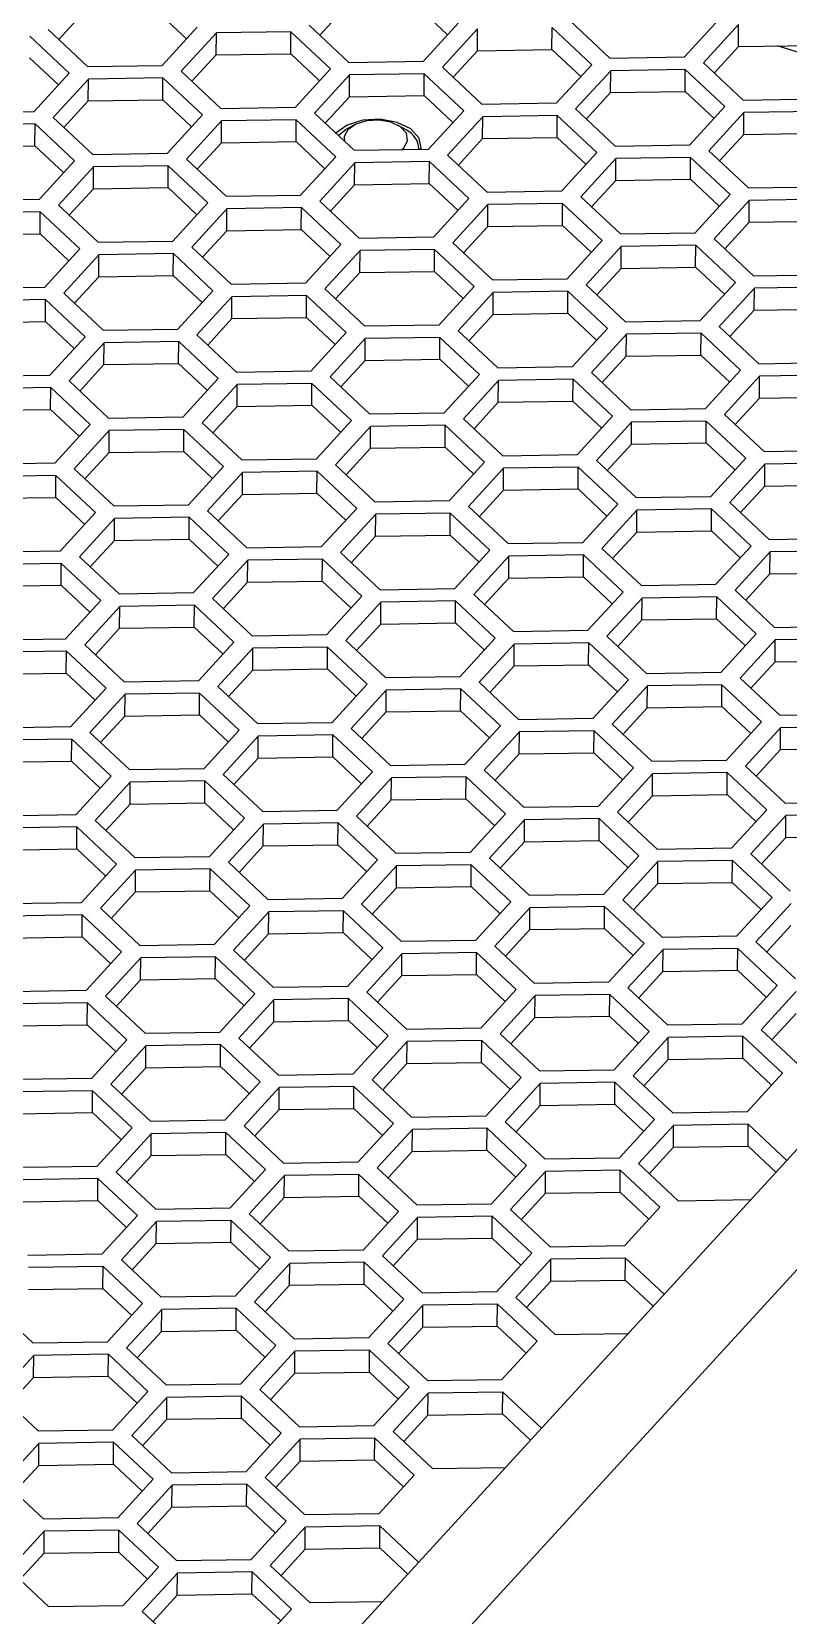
# Model space of a CAD drawing. Header units: millimetres. Extents: x -11 to 295, y 0 to 216.
# Drawn here: x 183.59 to 195.29, y 94.84 to 119.32 of the extents above; entities that cross this region are included whole.
import ezdxf

# ---------------------------------------------------------------- set-up
doc = ezdxf.new("R2010")
doc.units = ezdxf.units.MM

msp = doc.modelspace()

# ---------------------------------------------------------------- linework, layer by layer
at = {"color": 7, "linetype": 'Continuous', "lineweight": 25}
for p, q in [((175.079, 77.995), (240.735, 149.6)), ((175.091, 79.865), (238.808, 149.357)), ((189.576, 119.686), (190.022, 119.268)), ((184.01, 119.194), (184.384, 119.603)), ((185.538, 119.621), (185.984, 119.204)), ((188.048, 119.259), (188.422, 119.667)), ((189.647, 118.86), (190.19, 119.451)), ((191.921, 119.479), (192.532, 118.906)), ((193.686, 118.925), (194.229, 119.516)), ((184.172, 118.675), (183.561, 119.248)), ((183.844, 119.35), (184.455, 118.777)), ((185.609, 118.795), (186.152, 119.387)), ((186.446, 119.295), (185.903, 118.703)), ((186.444, 118.956), (186.446, 119.295)), ((187.6, 119.313), (186.446, 119.295)), ((187.598, 118.975), (187.6, 119.313)), ((188.211, 118.74), (187.6, 119.313)), ((187.882, 119.414), (188.493, 118.841)), ((190.484, 119.359), (189.942, 118.767)), ((190.482, 119.02), (190.484, 119.359)), ((191.636, 119.039), (191.638, 119.378)), ((192.25, 118.805), (191.638, 119.378)), ((194.523, 119.424), (193.981, 118.832)), ((194.521, 119.085), (194.523, 119.424)), ((186.069, 118.548), (186.444, 118.956)), ((186.444, 118.956), (187.598, 118.975)), ((187.598, 118.975), (188.043, 118.557)), ((190.108, 118.612), (190.482, 119.02)), ((190.482, 119.02), (191.636, 119.039)), ((191.636, 119.039), (192.082, 118.621)), ((194.147, 118.677), (194.521, 119.085)), ((194.521, 119.085), (195.675, 119.104)), ((195.968, 118.829), (195.122, 119.095)), ((183.559, 118.91), (184.004, 118.492)), ((184.455, 118.777), (185.609, 118.795)), ((187.669, 118.149), (188.211, 118.74)), ((188.493, 118.841), (189.647, 118.86)), ((189.942, 118.767), (190.553, 118.194)), ((191.707, 118.213), (192.25, 118.805)), ((192.544, 118.712), (192.002, 118.121)), ((192.532, 118.906), (193.686, 118.925)), ((192.542, 118.373), (192.544, 118.712)), ((193.698, 118.731), (192.544, 118.712)), ((193.696, 118.392), (193.698, 118.731)), ((194.31, 118.158), (193.698, 118.731)), ((193.981, 118.832), (194.592, 118.259)), ((183.63, 118.084), (184.172, 118.675)), ((184.467, 118.583), (183.924, 117.991)), ((184.465, 118.244), (184.467, 118.583)), ((185.621, 118.601), (184.467, 118.583)), ((185.619, 118.263), (185.621, 118.601)), ((186.232, 118.028), (185.621, 118.601)), ((185.903, 118.703), (186.515, 118.13)), ((188.506, 118.648), (187.963, 118.056)), ((188.504, 118.309), (188.506, 118.648)), ((189.66, 118.666), (188.506, 118.648)), ((189.658, 118.328), (189.66, 118.666)), ((190.271, 118.093), (189.66, 118.666)), ((184.09, 117.836), (184.465, 118.244)), ((184.465, 118.244), (185.619, 118.263)), ((185.619, 118.263), (186.064, 117.845)), ((188.129, 117.901), (188.504, 118.309)), ((188.504, 118.309), (189.658, 118.328)), ((189.658, 118.328), (190.103, 117.91)), ((192.167, 117.965), (192.542, 118.373)), ((192.542, 118.373), (193.696, 118.392)), ((193.696, 118.392), (194.142, 117.974)), ((194.592, 118.259), (195.746, 118.278)), ((182.476, 118.065), (183.63, 118.084)), ((183.924, 117.991), (184.536, 117.418)), ((185.69, 117.437), (186.232, 118.028)), ((186.515, 118.13), (187.669, 118.149)), ((187.963, 118.056), (188.575, 117.483)), ((189.729, 117.502), (190.271, 118.093)), ((190.565, 118.001), (190.023, 117.409)), ((190.553, 118.194), (191.707, 118.213)), ((190.563, 117.662), (190.565, 118.001)), ((191.719, 118.02), (190.565, 118.001)), ((191.717, 117.681), (191.719, 118.02)), ((192.331, 117.447), (191.719, 118.02)), ((192.002, 118.121), (192.613, 117.548)), ((193.767, 117.566), (194.31, 118.158)), ((194.604, 118.065), (194.061, 117.474)), ((194.602, 117.727), (194.604, 118.065)), ((195.758, 118.084), (194.604, 118.065)), ((183.642, 117.89), (182.488, 117.872)), ((183.64, 117.552), (183.642, 117.89)), ((184.254, 117.317), (183.642, 117.89)), ((186.527, 117.936), (185.984, 117.344)), ((186.524, 117.597), (186.527, 117.936)), ((187.68, 117.955), (186.527, 117.936)), ((187.678, 117.616), (187.68, 117.955)), ((188.292, 117.382), (187.68, 117.955)), ((188.331, 117.712), (188.45, 117.803)), ((188.573, 117.871), (188.45, 117.803)), ((189.38, 117.797), (189.259, 117.867)), ((194.602, 117.727), (195.756, 117.745)), ((182.486, 117.533), (183.64, 117.552)), ((183.64, 117.552), (184.086, 117.134)), ((186.15, 117.189), (186.524, 117.597)), ((186.524, 117.597), (187.678, 117.616)), ((187.678, 117.616), (188.124, 117.198)), ((188.575, 117.483), (189.729, 117.502)), ((189.58, 117.499), (189.58, 117.517)), ((190.189, 117.254), (190.563, 117.662)), ((190.563, 117.662), (191.717, 117.681)), ((191.717, 117.681), (192.163, 117.263)), ((192.613, 117.548), (193.767, 117.566)), ((194.227, 117.318), (194.602, 117.727)), ((183.711, 116.726), (184.254, 117.317)), ((184.536, 117.418), (185.69, 117.437)), ((185.702, 117.243), (184.548, 117.225)), ((185.7, 116.905), (185.702, 117.243)), ((186.314, 116.67), (185.702, 117.243)), ((185.984, 117.344), (186.596, 116.771)), ((187.75, 116.79), (188.292, 117.382)), ((188.586, 117.289), (188.044, 116.698)), ((188.584, 116.95), (188.586, 117.289)), ((189.74, 117.308), (188.586, 117.289)), ((189.738, 116.969), (189.74, 117.308)), ((190.352, 116.735), (189.74, 117.308)), ((190.023, 117.409), (190.635, 116.836)), ((191.789, 116.855), (192.331, 117.447)), ((192.625, 117.354), (192.083, 116.763)), ((192.623, 117.016), (192.625, 117.354)), ((193.779, 117.373), (192.625, 117.354)), ((193.777, 117.034), (193.779, 117.373)), ((194.391, 116.8), (193.779, 117.373)), ((194.061, 117.474), (194.673, 116.901)), ((184.548, 117.225), (184.006, 116.633)), ((184.546, 116.886), (184.548, 117.225)), ((192.249, 116.607), (192.623, 117.016)), ((192.623, 117.016), (193.777, 117.034)), ((193.777, 117.034), (194.223, 116.617)), ((184.172, 116.478), (184.546, 116.886)), ((184.546, 116.886), (185.7, 116.905)), ((185.7, 116.905), (186.146, 116.487)), ((186.596, 116.771), (187.75, 116.79)), ((188.21, 116.542), (188.584, 116.95)), ((188.584, 116.95), (189.738, 116.969)), ((189.738, 116.969), (190.184, 116.552)), ((190.635, 116.836), (191.789, 116.855)), ((192.083, 116.763), (192.694, 116.19)), ((193.848, 116.208), (194.391, 116.8)), ((194.673, 116.901), (195.827, 116.919)), ((182.557, 116.707), (183.711, 116.726)), ((183.723, 116.532), (182.569, 116.513)), ((183.721, 116.193), (183.723, 116.532)), ((184.334, 115.959), (183.723, 116.532)), ((184.006, 116.633), (184.617, 116.06)), ((185.771, 116.079), (186.314, 116.67)), ((186.608, 116.578), (186.065, 115.986)), ((186.606, 116.239), (186.608, 116.578)), ((187.762, 116.597), (186.608, 116.578)), ((187.76, 116.258), (187.762, 116.597)), ((188.373, 116.024), (187.762, 116.597)), ((188.044, 116.698), (188.655, 116.125)), ((189.809, 116.143), (190.352, 116.735)), ((190.646, 116.642), (190.104, 116.051)), ((190.644, 116.304), (190.646, 116.642)), ((191.8, 116.661), (190.646, 116.642)), ((191.798, 116.322), (191.8, 116.661)), ((192.412, 116.088), (191.8, 116.661)), ((194.685, 116.707), (194.143, 116.116)), ((194.683, 116.369), (194.685, 116.707)), ((195.839, 116.726), (194.685, 116.707)), ((190.27, 115.895), (190.644, 116.304)), ((190.644, 116.304), (191.798, 116.322)), ((191.798, 116.322), (192.244, 115.905)), ((194.309, 115.96), (194.683, 116.369)), ((194.683, 116.369), (195.837, 116.387)), ((182.567, 116.174), (183.721, 116.193)), ((183.721, 116.193), (184.166, 115.775)), ((184.617, 116.06), (185.771, 116.079)), ((186.231, 115.831), (186.606, 116.239)), ((186.606, 116.239), (187.76, 116.258)), ((187.76, 116.258), (188.205, 115.84)), ((187.831, 115.432), (188.373, 116.024)), ((188.655, 116.125), (189.809, 116.143)), ((190.104, 116.051), (190.715, 115.478)), ((191.869, 115.496), (192.412, 116.088)), ((192.694, 116.19), (193.848, 116.208)), ((193.86, 116.014), (192.706, 115.995)), ((193.858, 115.675), (193.86, 116.014)), ((194.472, 115.441), (193.86, 116.014)), ((194.143, 116.116), (194.754, 115.543)), ((183.792, 115.367), (184.334, 115.959)), ((184.629, 115.866), (184.086, 115.275)), ((184.627, 115.528), (184.629, 115.866)), ((185.783, 115.885), (184.629, 115.866)), ((185.781, 115.546), (185.783, 115.885)), ((186.394, 115.312), (185.783, 115.885)), ((186.065, 115.986), (186.677, 115.413)), ((188.668, 115.931), (188.125, 115.34)), ((188.666, 115.593), (188.668, 115.931)), ((189.822, 115.95), (188.668, 115.931)), ((189.82, 115.611), (189.822, 115.95)), ((190.433, 115.377), (189.822, 115.95)), ((192.706, 115.995), (192.164, 115.404)), ((192.704, 115.657), (192.706, 115.995)), ((184.252, 115.119), (184.627, 115.528)), ((184.627, 115.528), (185.781, 115.546)), ((185.781, 115.546), (186.226, 115.129)), ((188.291, 115.184), (188.666, 115.593)), ((188.666, 115.593), (189.82, 115.611)), ((189.82, 115.611), (190.265, 115.194)), ((192.329, 115.248), (192.704, 115.657)), ((192.704, 115.657), (193.858, 115.675)), ((193.858, 115.675), (194.304, 115.258)), ((194.754, 115.543), (195.908, 115.561)), ((182.638, 115.348), (183.792, 115.367)), ((185.852, 114.72), (186.394, 115.312)), ((186.677, 115.413), (187.831, 115.432)), ((188.125, 115.34), (188.737, 114.767)), ((189.891, 114.785), (190.433, 115.377)), ((190.727, 115.284), (190.185, 114.693)), ((190.715, 115.478), (191.869, 115.496)), ((190.725, 114.946), (190.727, 115.284)), ((191.881, 115.303), (190.727, 115.284)), ((191.879, 114.964), (191.881, 115.303)), ((192.493, 114.73), (191.881, 115.303)), ((192.164, 115.404), (192.775, 114.831)), ((193.929, 114.849), (194.472, 115.441)), ((194.766, 115.349), (194.223, 114.757)), ((194.764, 115.01), (194.766, 115.349)), ((195.92, 115.367), (194.766, 115.349)), ((183.804, 115.174), (182.65, 115.155)), ((183.802, 114.835), (183.804, 115.174)), ((184.416, 114.601), (183.804, 115.174)), ((184.086, 115.275), (184.698, 114.702)), ((186.688, 115.219), (186.146, 114.628)), ((186.686, 114.881), (186.688, 115.219)), ((187.842, 115.238), (186.688, 115.219)), ((187.84, 114.899), (187.842, 115.238)), ((188.454, 114.665), (187.842, 115.238)), ((182.648, 114.816), (183.802, 114.835)), ((183.802, 114.835), (184.248, 114.417)), ((186.312, 114.472), (186.686, 114.881)), ((186.686, 114.881), (187.84, 114.899)), ((187.84, 114.899), (188.286, 114.482)), ((190.351, 114.537), (190.725, 114.946)), ((190.725, 114.946), (191.879, 114.964)), ((191.879, 114.964), (192.325, 114.547)), ((192.775, 114.831), (193.929, 114.849)), ((194.389, 114.602), (194.764, 115.01)), ((194.764, 115.01), (195.918, 115.029)), ((183.873, 114.009), (184.416, 114.601)), ((184.698, 114.702), (185.852, 114.72)), ((186.146, 114.628), (186.758, 114.055)), ((187.912, 114.073), (188.454, 114.665)), ((188.748, 114.573), (188.206, 113.981)), ((188.737, 114.767), (189.891, 114.785)), ((188.746, 114.234), (188.748, 114.573)), ((189.902, 114.591), (188.748, 114.573)), ((189.9, 114.252), (189.902, 114.591)), ((190.514, 114.018), (189.902, 114.591)), ((190.185, 114.693), (190.797, 114.12)), ((191.951, 114.138), (192.493, 114.73)), ((192.787, 114.638), (192.245, 114.046)), ((192.785, 114.299), (192.787, 114.638)), ((193.941, 114.656), (192.787, 114.638)), ((193.939, 114.317), (193.941, 114.656)), ((194.553, 114.083), (193.941, 114.656)), ((194.223, 114.757), (194.835, 114.184)), ((184.71, 114.508), (184.168, 113.917)), ((184.708, 114.17), (184.71, 114.508)), ((185.864, 114.527), (184.71, 114.508)), ((185.862, 114.188), (185.864, 114.527)), ((186.476, 113.954), (185.864, 114.527)), ((192.785, 114.299), (193.939, 114.317)), ((193.939, 114.317), (194.385, 113.9)), ((184.333, 113.761), (184.708, 114.17)), ((184.708, 114.17), (185.862, 114.188)), ((185.862, 114.188), (186.308, 113.771)), ((186.758, 114.055), (187.912, 114.073)), ((188.372, 113.825), (188.746, 114.234)), ((188.746, 114.234), (189.9, 114.252)), ((189.9, 114.252), (190.346, 113.835)), ((190.797, 114.12), (191.951, 114.138)), ((192.411, 113.891), (192.785, 114.299)), ((194.01, 113.492), (194.553, 114.083)), ((194.835, 114.184), (195.989, 114.203)), ((182.719, 113.99), (183.873, 114.009)), ((183.885, 113.815), (182.731, 113.796)), ((183.883, 113.476), (183.885, 113.815)), ((184.496, 113.242), (183.885, 113.815)), ((184.168, 113.917), (184.779, 113.344)), ((185.933, 113.362), (186.476, 113.954)), ((186.77, 113.861), (186.227, 113.27)), ((186.768, 113.523), (186.77, 113.861)), ((187.924, 113.88), (186.77, 113.861)), ((187.922, 113.541), (187.924, 113.88)), ((188.535, 113.307), (187.924, 113.88)), ((188.206, 113.981), (188.817, 113.408)), ((189.971, 113.427), (190.514, 114.018)), ((190.808, 113.926), (190.266, 113.334)), ((190.806, 113.587), (190.808, 113.926)), ((191.962, 113.944), (190.808, 113.926)), ((191.96, 113.606), (191.962, 113.944)), ((192.574, 113.371), (191.962, 113.944)), ((192.245, 114.046), (192.856, 113.473)), ((194.847, 113.991), (194.305, 113.399)), ((194.845, 113.652), (194.847, 113.991)), ((196.001, 114.009), (194.847, 113.991)), ((190.432, 113.179), (190.806, 113.587)), ((190.806, 113.587), (191.96, 113.606)), ((191.96, 113.606), (192.406, 113.188)), ((194.471, 113.244), (194.845, 113.652)), ((194.845, 113.652), (195.999, 113.671)), ((182.729, 113.458), (183.883, 113.476)), ((183.883, 113.476), (184.328, 113.059)), ((184.779, 113.344), (185.933, 113.362)), ((186.393, 113.114), (186.768, 113.523)), ((186.768, 113.523), (187.922, 113.541)), ((187.922, 113.541), (188.367, 113.124)), ((188.817, 113.408), (189.971, 113.427)), ((190.266, 113.334), (190.877, 112.761)), ((192.031, 112.78), (192.574, 113.371)), ((192.856, 113.473), (194.01, 113.492)), ((194.305, 113.399), (194.916, 112.826)), ((183.954, 112.65), (184.496, 113.242)), ((184.791, 113.15), (184.248, 112.558)), ((184.789, 112.811), (184.791, 113.15)), ((185.945, 113.168), (184.791, 113.15)), ((185.943, 112.829), (185.945, 113.168)), ((186.556, 112.595), (185.945, 113.168)), ((186.227, 113.27), (186.839, 112.697)), ((187.993, 112.715), (188.535, 113.307)), ((188.83, 113.215), (188.287, 112.623)), ((188.828, 112.876), (188.83, 113.215)), ((189.984, 113.233), (188.83, 113.215)), ((189.982, 112.894), (189.984, 113.233)), ((190.595, 112.66), (189.984, 113.233)), ((192.868, 113.279), (192.326, 112.687)), ((192.866, 112.94), (192.868, 113.279)), ((194.022, 113.297), (192.868, 113.279)), ((194.02, 112.959), (194.022, 113.297)), ((194.634, 112.724), (194.022, 113.297)), ((188.453, 112.468), (188.828, 112.876)), ((188.828, 112.876), (189.982, 112.894)), ((189.982, 112.894), (190.427, 112.477)), ((192.491, 112.532), (192.866, 112.94)), ((192.866, 112.94), (194.02, 112.959)), ((194.02, 112.959), (194.466, 112.541)), ((194.916, 112.826), (196.07, 112.845)), ((182.8, 112.632), (183.954, 112.65)), ((184.414, 112.402), (184.789, 112.811)), ((184.789, 112.811), (185.943, 112.829)), ((185.943, 112.829), (186.388, 112.412)), ((186.014, 112.004), (186.556, 112.595)), ((186.839, 112.697), (187.993, 112.715)), ((188.287, 112.623), (188.899, 112.05)), ((190.053, 112.069), (190.595, 112.66)), ((190.877, 112.761), (192.031, 112.78)), ((192.326, 112.687), (192.937, 112.114)), ((194.091, 112.133), (194.634, 112.724)), ((194.928, 112.632), (194.385, 112.04)), ((194.926, 112.293), (194.928, 112.632)), ((196.082, 112.651), (194.928, 112.632)), ((183.966, 112.457), (182.812, 112.438)), ((183.964, 112.118), (183.966, 112.457)), ((184.578, 111.884), (183.966, 112.457)), ((184.248, 112.558), (184.86, 111.985)), ((186.85, 112.503), (186.308, 111.911)), ((186.848, 112.164), (186.85, 112.503)), ((188.004, 112.521), (186.85, 112.503)), ((188.002, 112.183), (188.004, 112.521)), ((188.616, 111.948), (188.004, 112.521)), ((190.889, 112.568), (190.347, 111.976)), ((190.887, 112.229), (190.889, 112.568)), ((192.043, 112.586), (190.889, 112.568)), ((192.041, 112.248), (192.043, 112.586)), ((192.655, 112.013), (192.043, 112.586)), ((182.81, 112.1), (183.964, 112.118)), ((183.964, 112.118), (184.41, 111.701)), ((186.474, 111.756), (186.848, 112.164)), ((186.848, 112.164), (188.002, 112.183)), ((188.002, 112.183), (188.448, 111.765)), ((190.513, 111.821), (190.887, 112.229)), ((190.887, 112.229), (192.041, 112.248)), ((192.041, 112.248), (192.487, 111.83)), ((192.937, 112.114), (194.091, 112.133)), ((194.551, 111.885), (194.926, 112.293)), ((194.926, 112.293), (196.08, 112.312)), ((184.035, 111.292), (184.578, 111.884)), ((184.86, 111.985), (186.014, 112.004)), ((186.308, 111.911), (186.92, 111.338)), ((188.074, 111.357), (188.616, 111.948)), ((188.91, 111.856), (188.368, 111.264)), ((188.899, 112.05), (190.053, 112.069)), ((188.908, 111.517), (188.91, 111.856)), ((190.064, 111.874), (188.91, 111.856)), ((190.062, 111.536), (190.064, 111.874)), ((190.676, 111.301), (190.064, 111.874)), ((190.347, 111.976), (190.959, 111.403)), ((192.113, 111.422), (192.655, 112.013)), ((192.949, 111.921), (192.407, 111.329)), ((192.947, 111.582), (192.949, 111.921)), ((194.103, 111.939), (192.949, 111.921)), ((194.101, 111.601), (194.103, 111.939)), ((194.715, 111.366), (194.103, 111.939)), ((194.385, 112.04), (194.997, 111.467)), ((184.872, 111.792), (184.33, 111.2)), ((184.87, 111.453), (184.872, 111.792)), ((186.026, 111.81), (184.872, 111.792)), ((186.024, 111.471), (186.026, 111.81)), ((186.638, 111.237), (186.026, 111.81)), ((184.495, 111.045), (184.87, 111.453)), ((184.87, 111.453), (186.024, 111.471)), ((186.024, 111.471), (186.47, 111.054)), ((188.534, 111.109), (188.908, 111.517)), ((188.908, 111.517), (190.062, 111.536)), ((190.062, 111.536), (190.508, 111.118)), ((190.959, 111.403), (192.113, 111.422)), ((192.573, 111.174), (192.947, 111.582)), ((192.947, 111.582), (194.101, 111.601)), ((194.101, 111.601), (194.547, 111.183)), ((194.172, 110.775), (194.715, 111.366)), ((194.997, 111.467), (196.151, 111.486)), ((182.881, 111.274), (184.035, 111.292)), ((184.33, 111.2), (184.941, 110.627)), ((186.095, 110.646), (186.638, 111.237)), ((186.932, 111.145), (186.389, 110.553)), ((186.92, 111.338), (188.074, 111.357)), ((186.93, 110.806), (186.932, 111.145)), ((188.086, 111.163), (186.932, 111.145)), ((188.084, 110.825), (188.086, 111.163)), ((188.697, 110.59), (188.086, 111.163)), ((188.368, 111.264), (188.979, 110.691)), ((190.133, 110.71), (190.676, 111.301)), ((190.97, 111.209), (190.428, 110.617)), ((190.968, 110.87), (190.97, 111.209)), ((192.124, 111.228), (190.97, 111.209)), ((192.122, 110.889), (192.124, 111.228)), ((192.736, 110.655), (192.124, 111.228)), ((192.407, 111.329), (193.018, 110.756)), ((195.009, 111.274), (194.467, 110.682)), ((195.007, 110.935), (195.009, 111.274)), ((196.163, 111.293), (195.009, 111.274)), ((184.047, 111.098), (182.893, 111.08)), ((184.045, 110.76), (184.047, 111.098)), ((184.658, 110.525), (184.047, 111.098)), ((190.968, 110.87), (192.122, 110.889)), ((192.122, 110.889), (192.568, 110.471)), ((194.633, 110.527), (195.007, 110.935)), ((195.007, 110.935), (196.161, 110.954)), ((182.891, 110.741), (184.045, 110.76)), ((184.045, 110.76), (184.49, 110.342)), ((184.941, 110.627), (186.095, 110.646)), ((186.555, 110.398), (186.93, 110.806)), ((186.93, 110.806), (188.084, 110.825)), ((188.084, 110.825), (188.529, 110.407)), ((188.979, 110.691), (190.133, 110.71)), ((190.594, 110.462), (190.968, 110.87)), ((192.193, 110.063), (192.736, 110.655)), ((193.018, 110.756), (194.172, 110.775)), ((194.467, 110.682), (195.078, 110.109)), ((184.116, 109.934), (184.658, 110.525)), ((184.953, 110.433), (184.41, 109.841)), ((184.951, 110.094), (184.953, 110.433)), ((186.107, 110.451), (184.953, 110.433)), ((186.105, 110.113), (186.107, 110.451)), ((186.718, 109.878), (186.107, 110.451)), ((186.389, 110.553), (187.001, 109.98)), ((188.155, 109.999), (188.697, 110.59)), ((188.992, 110.498), (188.449, 109.906)), ((188.99, 110.159), (188.992, 110.498)), ((190.146, 110.517), (188.992, 110.498)), ((190.144, 110.178), (190.146, 110.517)), ((190.757, 109.944), (190.146, 110.517)), ((190.428, 110.617), (191.039, 110.044)), ((193.03, 110.562), (192.487, 109.971)), ((193.028, 110.224), (193.03, 110.562)), ((194.184, 110.581), (193.03, 110.562)), ((194.182, 110.242), (194.184, 110.581)), ((194.795, 110.008), (194.184, 110.581)), ((188.615, 109.751), (188.99, 110.159)), ((188.99, 110.159), (190.144, 110.178)), ((190.144, 110.178), (190.589, 109.76)), ((192.653, 109.815), (193.028, 110.224)), ((193.028, 110.224), (194.182, 110.242)), ((194.182, 110.242), (194.627, 109.825)), ((182.962, 109.915), (184.116, 109.934)), ((184.576, 109.686), (184.951, 110.094)), ((184.951, 110.094), (186.105, 110.113)), ((186.105, 110.113), (186.55, 109.695)), ((187.001, 109.98), (188.155, 109.999)), ((188.449, 109.906), (189.061, 109.333)), ((190.215, 109.352), (190.757, 109.944)), ((191.039, 110.044), (192.193, 110.063)), ((192.487, 109.971), (193.099, 109.398)), ((194.253, 109.416), (194.795, 110.008)), ((195.09, 109.915), (194.547, 109.324)), ((195.078, 110.109), (196.232, 110.128)), ((195.088, 109.577), (195.09, 109.915)), ((196.244, 109.934), (195.09, 109.915)), ((184.128, 109.74), (182.974, 109.722)), ((184.126, 109.402), (184.128, 109.74)), ((184.74, 109.167), (184.128, 109.74)), ((184.41, 109.841), (185.022, 109.268)), ((186.176, 109.287), (186.718, 109.878)), ((187.012, 109.786), (186.47, 109.194)), ((187.01, 109.447), (187.012, 109.786)), ((188.166, 109.805), (187.012, 109.786)), ((188.164, 109.466), (188.166, 109.805)), ((188.778, 109.232), (188.166, 109.805)), ((191.051, 109.851), (190.509, 109.26)), ((191.049, 109.512), (191.051, 109.851)), ((192.205, 109.87), (191.051, 109.851)), ((192.203, 109.531), (192.205, 109.87)), ((192.817, 109.297), (192.205, 109.87)), ((186.636, 109.039), (187.01, 109.447)), ((187.01, 109.447), (188.164, 109.466)), ((188.164, 109.466), (188.61, 109.048)), ((190.675, 109.104), (191.049, 109.512)), ((191.049, 109.512), (192.203, 109.531)), ((192.203, 109.531), (192.649, 109.113)), ((193.099, 109.398), (194.253, 109.416)), ((194.713, 109.168), (195.088, 109.577)), ((195.088, 109.577), (196.242, 109.595)), ((182.972, 109.383), (184.126, 109.402)), ((184.126, 109.402), (184.572, 108.984)), ((184.197, 108.576), (184.74, 109.167)), ((185.022, 109.268), (186.176, 109.287)), ((186.47, 109.194), (187.082, 108.621)), ((188.236, 108.64), (188.778, 109.232)), ((189.061, 109.333), (190.215, 109.352)), ((190.509, 109.26), (191.121, 108.687)), ((192.275, 108.705), (192.817, 109.297)), ((193.111, 109.204), (192.569, 108.613)), ((193.109, 108.866), (193.111, 109.204)), ((194.265, 109.223), (193.111, 109.204)), ((194.263, 108.884), (194.265, 109.223)), ((194.877, 108.65), (194.265, 109.223)), ((194.547, 109.324), (195.159, 108.751)), ((185.034, 109.075), (184.492, 108.483)), ((185.032, 108.736), (185.034, 109.075)), ((186.188, 109.094), (185.034, 109.075)), ((186.186, 108.755), (186.188, 109.094)), ((186.8, 108.521), (186.188, 109.094)), ((189.072, 109.139), (188.53, 108.548)), ((189.07, 108.801), (189.072, 109.139)), ((190.226, 109.158), (189.072, 109.139)), ((190.224, 108.819), (190.226, 109.158)), ((190.838, 108.585), (190.226, 109.158)), ((184.657, 108.328), (185.032, 108.736)), ((185.032, 108.736), (186.186, 108.755)), ((186.186, 108.755), (186.632, 108.337)), ((188.696, 108.392), (189.07, 108.801)), ((189.07, 108.801), (190.224, 108.819)), ((190.224, 108.819), (190.67, 108.402)), ((191.121, 108.687), (192.275, 108.705)), ((192.735, 108.457), (193.109, 108.866)), ((193.109, 108.866), (194.263, 108.884)), ((194.263, 108.884), (194.709, 108.467)), ((195.159, 108.751), (196.313, 108.769)), ((183.043, 108.557), (184.197, 108.576)), ((184.492, 108.483), (185.103, 107.91)), ((186.257, 107.929), (186.8, 108.521)), ((187.094, 108.428), (186.551, 107.837)), ((187.082, 108.621), (188.236, 108.64)), ((187.092, 108.089), (187.094, 108.428)), ((188.248, 108.447), (187.094, 108.428)), ((188.246, 108.108), (188.248, 108.447)), ((188.859, 107.874), (188.248, 108.447)), ((188.53, 108.548), (189.141, 107.975)), ((190.295, 107.993), (190.838, 108.585)), ((191.132, 108.492), (190.59, 107.901)), ((191.13, 108.154), (191.132, 108.492)), ((192.286, 108.511), (191.132, 108.492)), ((192.284, 108.172), (192.286, 108.511)), ((192.898, 107.938), (192.286, 108.511)), ((192.569, 108.613), (193.18, 108.04)), ((194.334, 108.058), (194.877, 108.65)), ((195.171, 108.557), (194.629, 107.966)), ((195.169, 108.219), (195.171, 108.557)), ((196.325, 108.576), (195.171, 108.557)), ((184.209, 108.382), (183.055, 108.363)), ((184.207, 108.043), (184.209, 108.382)), ((184.82, 107.809), (184.209, 108.382)), ((194.795, 107.81), (195.169, 108.219)), ((195.169, 108.219), (196.323, 108.237)), ((183.053, 108.024), (184.207, 108.043)), ((184.207, 108.043), (184.652, 107.625)), ((186.717, 107.681), (187.092, 108.089)), ((187.092, 108.089), (188.246, 108.108)), ((188.246, 108.108), (188.691, 107.69)), ((189.141, 107.975), (190.295, 107.993)), ((190.756, 107.745), (191.13, 108.154)), ((191.13, 108.154), (192.284, 108.172)), ((192.284, 108.172), (192.73, 107.755)), ((192.355, 107.346), (192.898, 107.938)), ((193.18, 108.04), (194.334, 108.058)), ((194.629, 107.966), (195.24, 107.393)), ((184.278, 107.217), (184.82, 107.809)), ((185.115, 107.716), (184.572, 107.125)), ((185.103, 107.91), (186.257, 107.929)), ((185.113, 107.378), (185.115, 107.716)), ((186.269, 107.735), (185.115, 107.716)), ((186.267, 107.396), (186.269, 107.735)), ((186.88, 107.162), (186.269, 107.735)), ((186.551, 107.837), (187.163, 107.264)), ((188.317, 107.282), (188.859, 107.874)), ((189.154, 107.781), (188.611, 107.19)), ((189.152, 107.443), (189.154, 107.781)), ((190.308, 107.8), (189.154, 107.781)), ((190.306, 107.461), (190.308, 107.8)), ((190.919, 107.227), (190.308, 107.8)), ((190.59, 107.901), (191.201, 107.328)), ((193.192, 107.846), (192.649, 107.254)), ((193.19, 107.507), (193.192, 107.846)), ((194.346, 107.864), (193.192, 107.846)), ((194.344, 107.525), (194.346, 107.864)), ((194.957, 107.291), (194.346, 107.864)), ((189.152, 107.443), (190.306, 107.461)), ((190.306, 107.461), (190.751, 107.044)), ((192.815, 107.099), (193.19, 107.507)), ((193.19, 107.507), (194.344, 107.525)), ((194.344, 107.525), (194.789, 107.108)), ((183.124, 107.198), (184.278, 107.217)), ((184.738, 106.969), (185.113, 107.378)), ((185.113, 107.378), (186.267, 107.396)), ((186.267, 107.396), (186.712, 106.979)), ((187.163, 107.264), (188.317, 107.282)), ((188.777, 107.034), (189.152, 107.443)), ((190.377, 106.635), (190.919, 107.227)), ((191.201, 107.328), (192.355, 107.346)), ((192.649, 107.254), (193.261, 106.681)), ((194.415, 106.7), (194.957, 107.291)), ((195.24, 107.393), (196.394, 107.411)), ((196.406, 107.217), (195.252, 107.199)), ((184.29, 107.024), (183.136, 107.005)), ((184.288, 106.685), (184.29, 107.024)), ((184.902, 106.451), (184.29, 107.024)), ((184.572, 107.125), (185.184, 106.552)), ((186.338, 106.57), (186.88, 107.162)), ((187.174, 107.069), (186.632, 106.478)), ((187.172, 106.731), (187.174, 107.069)), ((188.328, 107.088), (187.174, 107.069)), ((188.326, 106.749), (188.328, 107.088)), ((188.94, 106.515), (188.328, 107.088)), ((188.611, 107.19), (189.223, 106.617)), ((191.213, 107.134), (190.671, 106.543)), ((191.211, 106.796), (191.213, 107.134)), ((192.367, 107.153), (191.213, 107.134)), ((192.365, 106.814), (192.367, 107.153)), ((192.979, 106.58), (192.367, 107.153)), ((195.252, 107.199), (194.709, 106.607)), ((195.25, 106.86), (195.252, 107.199)), ((186.798, 106.322), (187.172, 106.731)), ((187.172, 106.731), (188.326, 106.749)), ((188.326, 106.749), (188.772, 106.332)), ((190.837, 106.387), (191.211, 106.796)), ((191.211, 106.796), (192.365, 106.814)), ((192.365, 106.814), (192.811, 106.397)), ((194.875, 106.452), (195.25, 106.86)), ((195.25, 106.86), (196.404, 106.879)), ((183.134, 106.666), (184.288, 106.685)), ((184.288, 106.685), (184.734, 106.267)), ((185.184, 106.552), (186.338, 106.57)), ((186.632, 106.478), (187.244, 105.905)), ((188.398, 105.923), (188.94, 106.515)), ((189.223, 106.617), (190.377, 106.635)), ((190.671, 106.543), (191.283, 105.97)), ((192.437, 105.988), (192.979, 106.58)), ((193.273, 106.488), (192.731, 105.896)), ((193.261, 106.681), (194.415, 106.7)), ((193.271, 106.149), (193.273, 106.488)), ((194.427, 106.506), (193.273, 106.488)), ((194.425, 106.168), (194.427, 106.506)), ((195.039, 105.933), (194.427, 106.506)), ((194.709, 106.607), (195.321, 106.034)), ((184.359, 105.859), (184.902, 106.451)), ((185.196, 106.358), (184.654, 105.767)), ((185.194, 106.02), (185.196, 106.358)), ((186.35, 106.377), (185.196, 106.358)), ((186.348, 106.038), (186.35, 106.377)), ((186.962, 105.804), (186.35, 106.377)), ((189.234, 106.423), (188.692, 105.831)), ((189.232, 106.084), (189.234, 106.423)), ((190.388, 106.441), (189.234, 106.423)), ((190.386, 106.103), (190.388, 106.441)), ((191, 105.868), (190.388, 106.441)), ((184.819, 105.611), (185.194, 106.02)), ((185.194, 106.02), (186.348, 106.038)), ((186.348, 106.038), (186.794, 105.621)), ((188.858, 105.676), (189.232, 106.084)), ((189.232, 106.084), (190.386, 106.103)), ((190.386, 106.103), (190.832, 105.685)), ((191.283, 105.97), (192.437, 105.988)), ((192.897, 105.741), (193.271, 106.149)), ((193.271, 106.149), (194.425, 106.168)), ((194.425, 106.168), (194.871, 105.75)), ((183.205, 105.841), (184.359, 105.859)), ((184.654, 105.767), (185.265, 105.194)), ((186.419, 105.212), (186.962, 105.804)), ((187.244, 105.905), (188.398, 105.923)), ((188.692, 105.831), (189.303, 105.258)), ((190.457, 105.277), (191, 105.868)), ((191.294, 105.776), (190.752, 105.184)), ((191.292, 105.437), (191.294, 105.776)), ((192.448, 105.794), (191.294, 105.776)), ((192.446, 105.456), (192.448, 105.794)), ((193.06, 105.221), (192.448, 105.794)), ((192.731, 105.896), (193.342, 105.323)), ((194.496, 105.342), (195.039, 105.933)), ((195.333, 105.841), (194.791, 105.249)), ((184.371, 105.665), (183.217, 105.646)), ((184.369, 105.326), (184.371, 105.665)), ((184.982, 105.092), (184.371, 105.665)), ((187.256, 105.711), (186.713, 105.12)), ((187.254, 105.373), (187.256, 105.711)), ((188.41, 105.73), (187.256, 105.711)), ((188.408, 105.391), (188.41, 105.73)), ((189.021, 105.157), (188.41, 105.73)), ((194.957, 105.094), (195.331, 105.502)), ((183.215, 105.308), (184.369, 105.326)), ((184.369, 105.326), (184.814, 104.909)), ((186.879, 104.964), (187.254, 105.373)), ((187.254, 105.373), (188.408, 105.391)), ((188.408, 105.391), (188.853, 104.974)), ((189.303, 105.258), (190.457, 105.277)), ((190.918, 105.029), (191.292, 105.437)), ((191.292, 105.437), (192.446, 105.456)), ((192.446, 105.456), (192.892, 105.038)), ((193.342, 105.323), (194.496, 105.342)), ((194.791, 105.249), (195.402, 104.676)), ((184.44, 104.5), (184.982, 105.092)), ((185.277, 105), (184.734, 104.408)), ((185.265, 105.194), (186.419, 105.212)), ((185.275, 104.661), (185.277, 105)), ((186.431, 105.018), (185.277, 105)), ((186.429, 104.68), (186.431, 105.018)), ((187.042, 104.445), (186.431, 105.018)), ((186.713, 105.12), (187.325, 104.547)), ((188.479, 104.565), (189.021, 105.157)), ((189.316, 105.065), (188.773, 104.473)), ((189.314, 104.726), (189.316, 105.065)), ((190.47, 105.083), (189.316, 105.065)), ((190.468, 104.745), (190.47, 105.083)), ((191.081, 104.51), (190.47, 105.083)), ((190.752, 105.184), (191.363, 104.611)), ((192.517, 104.63), (193.06, 105.221)), ((193.354, 105.129), (192.811, 104.537)), ((193.352, 104.79), (193.354, 105.129)), ((194.508, 105.148), (193.354, 105.129)), ((194.506, 104.809), (194.508, 105.148)), ((195.119, 104.575), (194.508, 105.148)), ((192.977, 104.382), (193.352, 104.79)), ((193.352, 104.79), (194.506, 104.809)), ((194.506, 104.809), (194.951, 104.391)), ((184.9, 104.253), (185.275, 104.661)), ((185.275, 104.661), (186.429, 104.68)), ((186.429, 104.68), (186.874, 104.262)), ((187.325, 104.547), (188.479, 104.565)), ((188.939, 104.318), (189.314, 104.726)), ((189.314, 104.726), (190.468, 104.745)), ((190.468, 104.745), (190.913, 104.327)), ((190.539, 103.919), (191.081, 104.51)), ((191.363, 104.611), (192.517, 104.63)), ((192.811, 104.537), (193.423, 103.964)), ((194.577, 103.983), (195.119, 104.575)), ((183.286, 104.482), (184.44, 104.5)), ((184.452, 104.307), (183.298, 104.288)), ((184.45, 103.968), (184.452, 104.307)), ((185.064, 103.734), (184.452, 104.307)), ((184.734, 104.408), (185.346, 103.835)), ((186.5, 103.854), (187.042, 104.445)), ((187.336, 104.353), (186.794, 103.761)), ((187.334, 104.014), (187.336, 104.353)), ((188.49, 104.371), (187.336, 104.353)), ((188.488, 104.033), (188.49, 104.371)), ((189.102, 103.798), (188.49, 104.371)), ((188.773, 104.473), (189.385, 103.9)), ((191.375, 104.418), (190.833, 103.826)), ((191.373, 104.079), (191.375, 104.418)), ((192.529, 104.436), (191.375, 104.418)), ((192.527, 104.098), (192.529, 104.436)), ((193.141, 103.863), (192.529, 104.436)), ((195.414, 104.482), (194.871, 103.891)), ((187.334, 104.014), (188.488, 104.033)), ((188.488, 104.033), (188.934, 103.615)), ((190.999, 103.671), (191.373, 104.079)), ((191.373, 104.079), (192.527, 104.098)), ((192.527, 104.098), (192.973, 103.68)), ((195.037, 103.735), (195.412, 104.143)), ((183.296, 103.95), (184.45, 103.968)), ((184.45, 103.968), (184.896, 103.551)), ((185.346, 103.835), (186.5, 103.854)), ((186.96, 103.606), (187.334, 104.014)), ((188.56, 103.207), (189.102, 103.798)), ((189.385, 103.9), (190.539, 103.919)), ((190.833, 103.826), (191.445, 103.253)), ((192.599, 103.272), (193.141, 103.863)), ((193.423, 103.964), (194.577, 103.983)), ((194.589, 103.79), (193.435, 103.771)), ((194.587, 103.451), (194.589, 103.79)), ((195.201, 103.217), (194.589, 103.79)), ((194.871, 103.891), (195.483, 103.318)), ((184.521, 103.142), (185.064, 103.734)), ((185.358, 103.642), (184.816, 103.05)), ((185.356, 103.303), (185.358, 103.642)), ((186.512, 103.66), (185.358, 103.642)), ((186.51, 103.322), (186.512, 103.66)), ((187.123, 103.087), (186.512, 103.66)), ((186.794, 103.761), (187.406, 103.188)), ((189.396, 103.706), (188.854, 103.114)), ((189.394, 103.367), (189.396, 103.706)), ((190.55, 103.725), (189.396, 103.706)), ((190.548, 103.386), (190.55, 103.725)), ((191.162, 103.152), (190.55, 103.725)), ((193.435, 103.771), (192.893, 103.179)), ((193.433, 103.432), (193.435, 103.771)), ((184.981, 102.895), (185.356, 103.303)), ((185.356, 103.303), (186.51, 103.322)), ((186.51, 103.322), (186.956, 102.904)), ((189.02, 102.959), (189.394, 103.367)), ((189.394, 103.367), (190.548, 103.386)), ((190.548, 103.386), (190.994, 102.968)), ((193.059, 103.024), (193.433, 103.432)), ((193.433, 103.432), (194.587, 103.451)), ((194.587, 103.451), (195.033, 103.033)), ((183.367, 103.124), (184.521, 103.142)), ((184.816, 103.05), (185.427, 102.477)), ((186.581, 102.496), (187.123, 103.087)), ((187.406, 103.188), (188.56, 103.207)), ((188.854, 103.114), (189.465, 102.541)), ((190.619, 102.56), (191.162, 103.152)), ((191.456, 103.059), (190.914, 102.468)), ((191.445, 103.253), (192.599, 103.272)), ((191.454, 102.72), (191.456, 103.059)), ((192.61, 103.078), (191.456, 103.059)), ((192.608, 102.739), (192.61, 103.078)), ((193.222, 102.505), (192.61, 103.078)), ((192.893, 103.179), (193.504, 102.606)), ((194.658, 102.625), (195.201, 103.217)), ((184.533, 102.948), (183.379, 102.93)), ((184.531, 102.61), (184.533, 102.948)), ((185.144, 102.375), (184.533, 102.948)), ((187.418, 102.995), (186.875, 102.403)), ((187.416, 102.656), (187.418, 102.995)), ((188.572, 103.013), (187.418, 102.995)), ((188.57, 102.675), (188.572, 103.013)), ((189.183, 102.44), (188.572, 103.013)), ((183.377, 102.591), (184.531, 102.61)), ((184.531, 102.61), (184.976, 102.192)), ((187.041, 102.248), (187.416, 102.656)), ((187.416, 102.656), (188.57, 102.675)), ((188.57, 102.675), (189.015, 102.257)), ((189.465, 102.541), (190.619, 102.56)), ((191.08, 102.312), (191.454, 102.72)), ((191.454, 102.72), (192.608, 102.739)), ((192.608, 102.739), (193.054, 102.321)), ((193.504, 102.606), (194.658, 102.625)), ((184.602, 101.784), (185.144, 102.375)), ((185.427, 102.477), (186.581, 102.496)), ((186.875, 102.403), (187.487, 101.83)), ((188.641, 101.849), (189.183, 102.44)), ((189.478, 102.348), (188.935, 101.756)), ((189.475, 102.009), (189.478, 102.348)), ((190.632, 102.367), (189.478, 102.348)), ((190.629, 102.028), (190.632, 102.367)), ((191.243, 101.794), (190.632, 102.367)), ((190.914, 102.468), (191.525, 101.895)), ((192.679, 101.913), (193.222, 102.505)), ((193.516, 102.412), (192.973, 101.821)), ((193.514, 102.074), (193.516, 102.412)), ((194.67, 102.431), (193.516, 102.412)), ((194.668, 102.092), (194.67, 102.431)), ((195.268, 101.871), (194.67, 102.431)), ((185.439, 102.283), (184.896, 101.691)), ((185.437, 101.944), (185.439, 102.283)), ((186.593, 102.302), (185.439, 102.283)), ((186.591, 101.963), (186.593, 102.302)), ((187.204, 101.729), (186.593, 102.302)), ((193.139, 101.665), (193.514, 102.074)), ((193.514, 102.074), (194.668, 102.092)), ((194.668, 102.092), (195.1, 101.688)), ((185.062, 101.536), (185.437, 101.944)), ((185.437, 101.944), (186.591, 101.963)), ((186.591, 101.963), (187.036, 101.545)), ((187.487, 101.83), (188.641, 101.849)), ((189.101, 101.601), (189.475, 102.009)), ((189.475, 102.009), (190.629, 102.028)), ((190.629, 102.028), (191.075, 101.61)), ((191.525, 101.895), (192.679, 101.913)), ((192.973, 101.821), (193.585, 101.248)), ((183.448, 101.765), (184.602, 101.784)), ((184.614, 101.59), (183.46, 101.572)), ((184.612, 101.252), (184.614, 101.59)), ((185.226, 101.017), (184.614, 101.59)), ((184.896, 101.691), (185.508, 101.118)), ((186.662, 101.137), (187.204, 101.729)), ((187.498, 101.636), (186.956, 101.045)), ((187.496, 101.297), (187.498, 101.636)), ((188.652, 101.655), (187.498, 101.636)), ((188.65, 101.316), (188.652, 101.655)), ((189.264, 101.082), (188.652, 101.655)), ((188.935, 101.756), (189.547, 101.183)), ((190.701, 101.202), (191.243, 101.794)), ((191.537, 101.701), (190.995, 101.11)), ((191.535, 101.363), (191.537, 101.701)), ((192.691, 101.72), (191.537, 101.701)), ((192.689, 101.381), (192.691, 101.72)), ((193.303, 101.147), (192.691, 101.72)), ((191.161, 100.954), (191.535, 101.363)), ((191.535, 101.363), (192.689, 101.381)), ((192.689, 101.381), (193.135, 100.964)), ((183.458, 101.233), (184.612, 101.252)), ((184.612, 101.252), (185.058, 100.834)), ((185.508, 101.118), (186.662, 101.137)), ((187.122, 100.889), (187.496, 101.297)), ((187.496, 101.297), (188.65, 101.316)), ((188.65, 101.316), (189.096, 100.899)), ((189.547, 101.183), (190.701, 101.202)), ((190.995, 101.11), (191.607, 100.537)), ((192.761, 100.555), (193.303, 101.147)), ((193.585, 101.248), (194.713, 101.266)), ((184.683, 100.426), (185.226, 101.017)), ((185.52, 100.925), (184.977, 100.333)), ((185.518, 100.586), (185.52, 100.925)), ((186.674, 100.944), (185.52, 100.925)), ((186.672, 100.605), (186.674, 100.944)), ((187.285, 100.371), (186.674, 100.944)), ((186.956, 101.045), (187.568, 100.472)), ((188.722, 100.49), (189.264, 101.082)), ((189.558, 100.989), (189.016, 100.398)), ((189.556, 100.651), (189.558, 100.989)), ((190.712, 101.008), (189.558, 100.989)), ((190.71, 100.669), (190.712, 101.008)), ((191.324, 100.435), (190.712, 101.008)), ((185.518, 100.586), (186.672, 100.605)), ((186.672, 100.605), (187.117, 100.187)), ((189.182, 100.242), (189.556, 100.651)), ((189.556, 100.651), (190.71, 100.669)), ((190.71, 100.669), (191.156, 100.252)), ((183.529, 100.407), (184.683, 100.426)), ((185.143, 100.178), (185.518, 100.586)), ((186.743, 99.779), (187.285, 100.371)), ((187.568, 100.472), (188.722, 100.49)), ((189.016, 100.398), (189.627, 99.825)), ((190.781, 99.843), (191.324, 100.435)), ((191.607, 100.537), (192.761, 100.555)), ((192.772, 100.361), (191.618, 100.342)), ((192.77, 100.022), (192.772, 100.361)), ((193.37, 99.801), (192.772, 100.361)), ((184.695, 100.232), (183.541, 100.213)), ((184.693, 99.893), (184.695, 100.232)), ((185.306, 99.659), (184.695, 100.232)), ((184.977, 100.333), (185.589, 99.76)), ((187.58, 100.278), (187.037, 99.687)), ((187.578, 99.94), (187.58, 100.278)), ((188.734, 100.297), (187.58, 100.278)), ((188.732, 99.958), (188.734, 100.297)), ((189.345, 99.724), (188.734, 100.297)), ((191.618, 100.342), (191.076, 99.751)), ((191.616, 100.004), (191.618, 100.342)), ((183.539, 99.874), (184.693, 99.893)), ((184.693, 99.893), (185.138, 99.476)), ((187.203, 99.531), (187.578, 99.94)), ((187.578, 99.94), (188.732, 99.958)), ((188.732, 99.958), (189.177, 99.541)), ((191.242, 99.595), (191.616, 100.004)), ((191.616, 100.004), (192.77, 100.022)), ((192.77, 100.022), (193.202, 99.618)), ((182.998, 99.622), (183.61, 99.049)), ((184.764, 99.067), (185.306, 99.659)), ((185.589, 99.76), (186.743, 99.779)), ((187.037, 99.687), (187.649, 99.114)), ((188.803, 99.132), (189.345, 99.724)), ((189.64, 99.631), (189.097, 99.04)), ((189.627, 99.825), (190.781, 99.843)), ((189.637, 99.293), (189.64, 99.631)), ((190.794, 99.65), (189.64, 99.631)), ((190.791, 99.311), (190.794, 99.65)), ((191.405, 99.077), (190.794, 99.65)), ((191.076, 99.751), (191.687, 99.178)), ((185.601, 99.566), (185.058, 98.975)), ((185.598, 99.228), (185.601, 99.566)), ((186.755, 99.585), (185.601, 99.566)), ((186.752, 99.246), (186.755, 99.585)), ((187.366, 99.012), (186.755, 99.585)), ((185.224, 98.819), (185.598, 99.228)), ((185.598, 99.228), (186.752, 99.246)), ((186.752, 99.246), (187.198, 98.829)), ((187.649, 99.114), (188.803, 99.132)), ((189.263, 98.884), (189.637, 99.293)), ((189.637, 99.293), (190.791, 99.311)), ((190.791, 99.311), (191.237, 98.894)), ((191.687, 99.178), (192.815, 99.196)), ((183.61, 99.049), (184.764, 99.067)), ((185.058, 98.975), (185.67, 98.402)), ((186.824, 98.42), (187.366, 99.012)), ((187.66, 98.92), (187.118, 98.328)), ((187.658, 98.581), (187.66, 98.92)), ((188.814, 98.938), (187.66, 98.92)), ((188.812, 98.599), (188.814, 98.938)), ((189.426, 98.365), (188.814, 98.938)), ((189.097, 99.04), (189.709, 98.467)), ((190.863, 98.485), (191.405, 99.077)), ((183.622, 98.855), (183.08, 98.264)), ((183.62, 98.517), (183.622, 98.855)), ((184.776, 98.874), (183.622, 98.855)), ((184.774, 98.535), (184.776, 98.874)), ((185.388, 98.301), (184.776, 98.874)), ((183.246, 98.108), (183.62, 98.517)), ((183.62, 98.517), (184.774, 98.535)), ((184.774, 98.535), (185.22, 98.118)), ((185.67, 98.402), (186.824, 98.42)), ((187.284, 98.172), (187.658, 98.581)), ((187.658, 98.581), (188.812, 98.599)), ((188.812, 98.599), (189.258, 98.182)), ((189.709, 98.467), (190.863, 98.485)), ((183.08, 98.264), (183.691, 97.691)), ((184.845, 97.709), (185.388, 98.301)), ((185.682, 98.208), (185.139, 97.617)), ((185.68, 97.87), (185.682, 98.208)), ((186.836, 98.227), (185.682, 98.208)), ((186.834, 97.888), (186.836, 98.227)), ((187.447, 97.654), (186.836, 98.227)), ((187.118, 98.328), (187.73, 97.755)), ((188.884, 97.773), (189.426, 98.365)), ((189.72, 98.273), (189.178, 97.681)), ((189.718, 97.934), (189.72, 98.273)), ((190.874, 98.291), (189.72, 98.273)), ((190.872, 97.953), (190.874, 98.291)), ((191.472, 97.731), (190.874, 98.291)), ((189.344, 97.526), (189.718, 97.934)), ((189.718, 97.934), (190.872, 97.953)), ((190.872, 97.953), (191.304, 97.548)), ((183.691, 97.691), (184.845, 97.709)), ((185.305, 97.461), (185.68, 97.87)), ((185.68, 97.87), (186.834, 97.888)), ((186.834, 97.888), (187.279, 97.471)), ((187.73, 97.755), (188.884, 97.773)), ((189.178, 97.681), (189.789, 97.108)), ((183.703, 97.497), (183.16, 96.905)), ((183.701, 97.158), (183.703, 97.497)), ((184.857, 97.515), (183.703, 97.497)), ((184.855, 97.176), (184.857, 97.515)), ((185.468, 96.942), (184.857, 97.515)), ((185.139, 97.617), (185.751, 97.044)), ((186.905, 97.062), (187.447, 97.654)), ((187.742, 97.562), (187.199, 96.97)), ((187.74, 97.223), (187.742, 97.562)), ((188.896, 97.58), (187.742, 97.562)), ((188.894, 97.241), (188.896, 97.58)), ((189.507, 97.007), (188.896, 97.58)), ((183.701, 97.158), (184.855, 97.176)), ((184.855, 97.176), (185.3, 96.759)), ((187.365, 96.815), (187.74, 97.223)), ((187.74, 97.223), (188.894, 97.241)), ((188.894, 97.241), (189.339, 96.824)), ((183.326, 96.749), (183.701, 97.158)), ((184.926, 96.351), (185.468, 96.942)), ((185.751, 97.044), (186.905, 97.062)), ((187.199, 96.97), (187.811, 96.397)), ((188.965, 96.416), (189.507, 97.007)), ((189.789, 97.108), (190.917, 97.126)), ((183.16, 96.905), (183.772, 96.332)), ((185.763, 96.85), (185.22, 96.258)), ((185.76, 96.511), (185.763, 96.85)), ((186.917, 96.868), (185.763, 96.85)), ((186.914, 96.53), (186.917, 96.868)), ((187.528, 96.295), (186.917, 96.868)), ((185.386, 96.103), (185.76, 96.511)), ((185.76, 96.511), (186.914, 96.53)), ((186.914, 96.53), (187.36, 96.112)), ((183.772, 96.332), (184.926, 96.351)), ((185.22, 96.258), (185.832, 95.685)), ((186.986, 95.704), (187.528, 96.295)), ((187.822, 96.203), (187.28, 95.611)), ((187.811, 96.397), (188.965, 96.416)), ((187.82, 95.864), (187.822, 96.203)), ((188.976, 96.221), (187.822, 96.203)), ((188.974, 95.883), (188.976, 96.221)), ((189.574, 95.661), (188.976, 96.221)), ((183.784, 96.139), (183.242, 95.547)), ((183.782, 95.8), (183.784, 96.139)), ((184.938, 96.157), (183.784, 96.139)), ((184.936, 95.818), (184.938, 96.157)), ((185.55, 95.584), (184.938, 96.157)), ((183.408, 95.392), (183.782, 95.8)), ((183.782, 95.8), (184.936, 95.818)), ((184.936, 95.818), (185.382, 95.401)), ((185.832, 95.685), (186.986, 95.704)), ((187.446, 95.456), (187.82, 95.864)), ((187.82, 95.864), (188.974, 95.883)), ((188.974, 95.883), (189.406, 95.478)), ((183.242, 95.547), (183.853, 94.974)), ((185.007, 94.993), (185.55, 95.584)), ((185.844, 95.492), (185.301, 94.9)), ((185.842, 95.153), (185.844, 95.492)), ((186.998, 95.51), (185.844, 95.492)), ((186.996, 95.172), (186.998, 95.51)), ((187.609, 94.937), (186.998, 95.51)), ((187.28, 95.611), (187.892, 95.038)), ((183.853, 94.974), (185.007, 94.993)), ((185.467, 94.745), (185.842, 95.153)), ((185.842, 95.153), (186.996, 95.172)), ((186.996, 95.172), (187.441, 94.754)), ((187.892, 95.038), (189.019, 95.056)), ((185.301, 94.9), (185.913, 94.327)), ((187.067, 94.346), (187.609, 94.937))]:
    msp.add_line(p, q, dxfattribs=at)
at = {"color": 7, "linetype": 'Continuous', "lineweight": 25, "flags": 128}
for points in [[(189.608, 117.5), (189.611, 117.513), (189.583, 117.672), (189.454, 117.812), (189.243, 117.914), (188.981, 117.961), (188.709, 117.946), (188.469, 117.872), (188.296, 117.749)], [(189.314, 117.495), (189.349, 117.527), (189.404, 117.634), (189.385, 117.746), (189.294, 117.844), (189.145, 117.916), (188.962, 117.949), (188.771, 117.938), (188.602, 117.886), (188.48, 117.8), (188.425, 117.693), (188.429, 117.62)]]:
    msp.add_lwpolyline(points, dxfattribs=at)
at = {"color": 7, "linetype": 'Continuous', "lineweight": 25}
msp.add_arc((189.229, 117.481), 0.351, 3.0925, 64.4962, dxfattribs=at)

doc.saveas('drawing.dxf')
